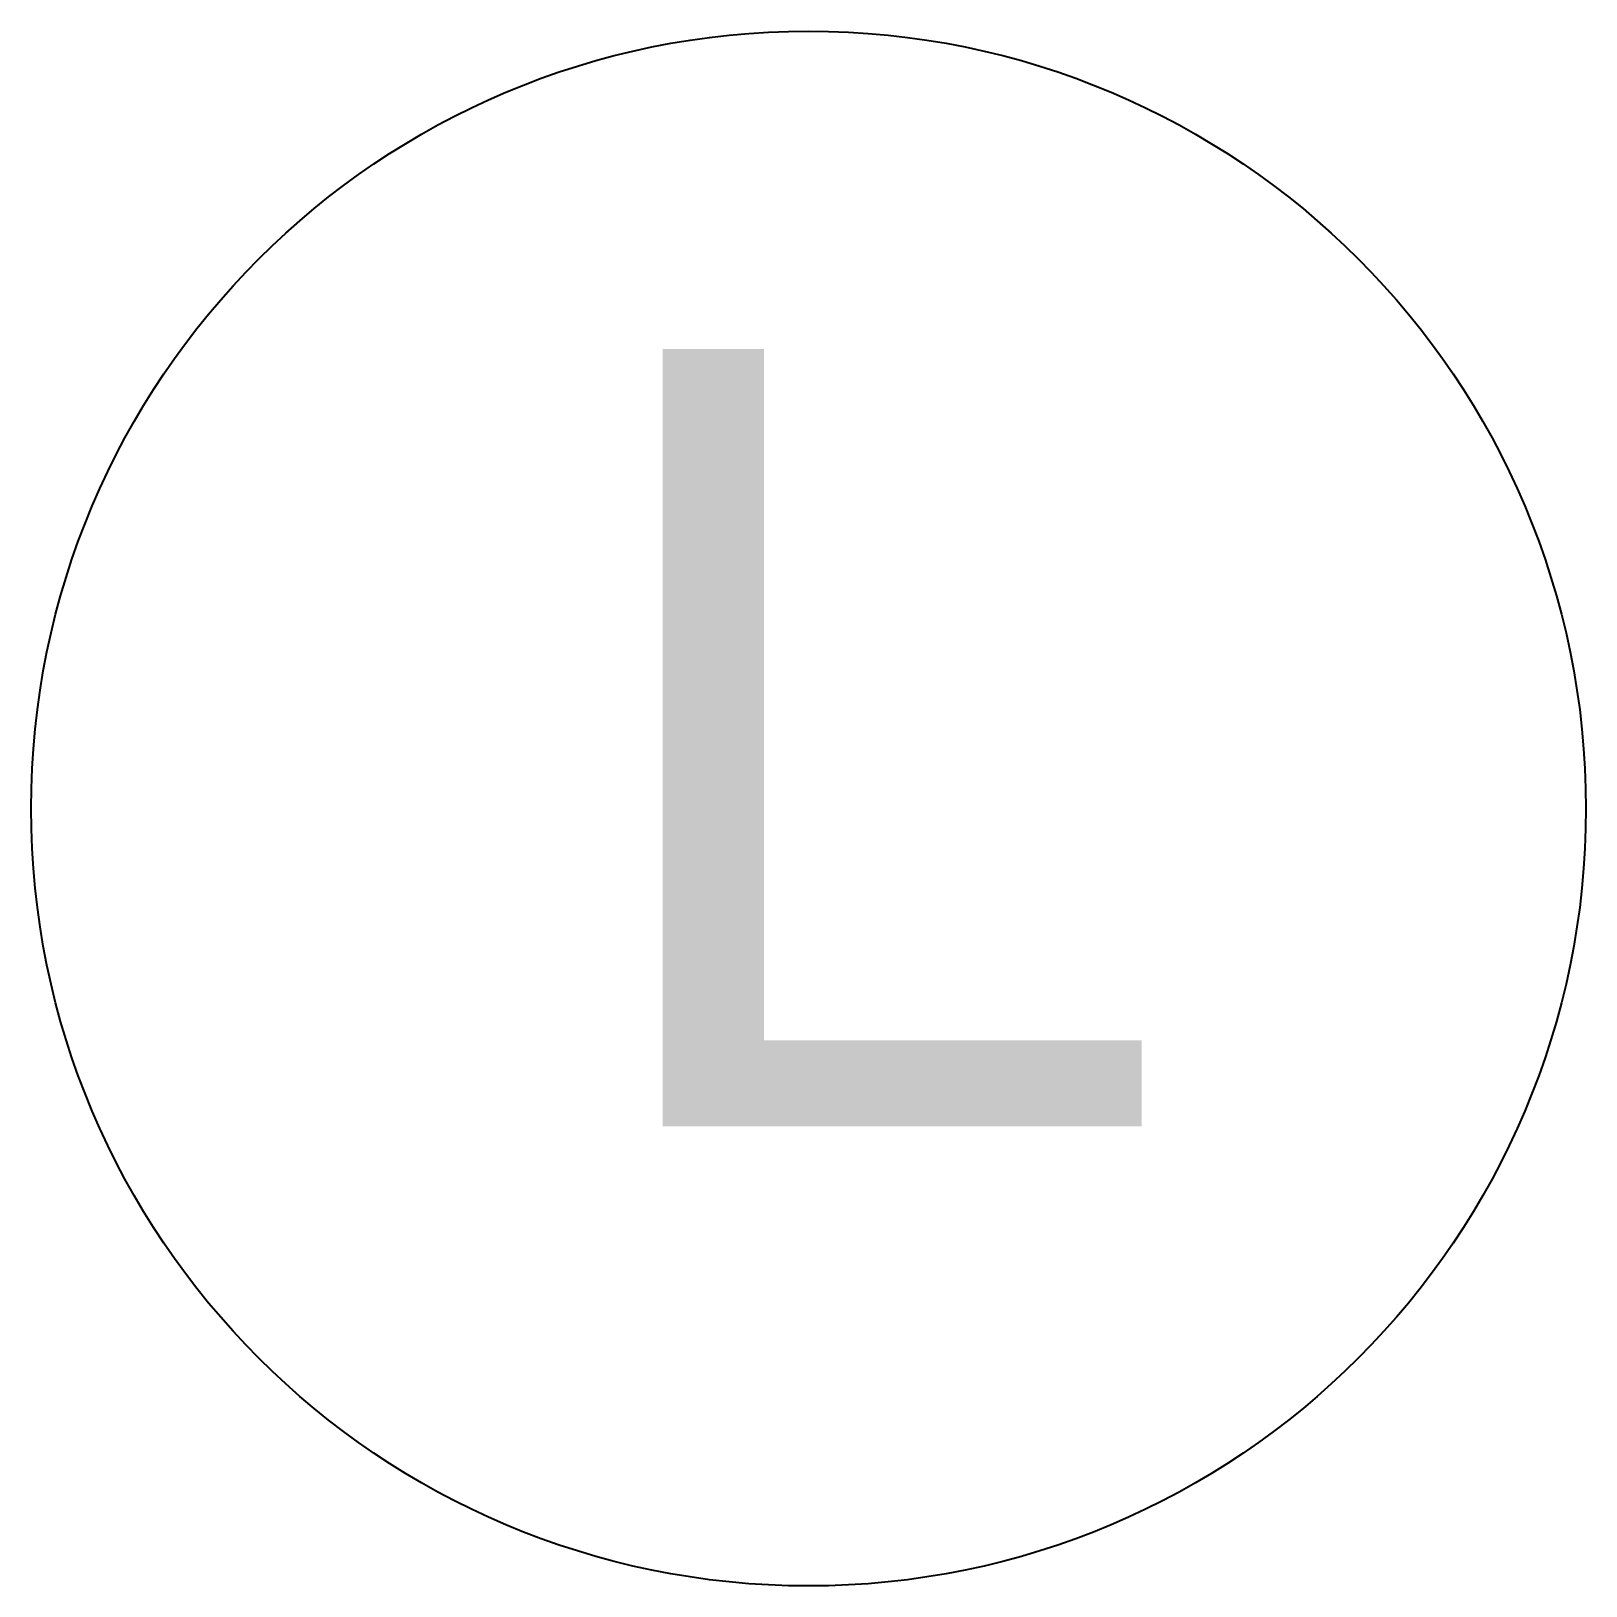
# Model space of a CAD drawing. Header units: millimetres. Extents: x 1900 to 2100, y 1508 to 1708.
import ezdxf

# ---------------------------------------------------------------- set-up
doc = ezdxf.new("R2010")
doc.units = ezdxf.units.MM
doc.layers.add('lights', color=1, linetype='Continuous')
doc.styles.get("Standard").update_dxf_attribs({"font": 'arial.ttf'})

msp = doc.modelspace()

# ---------------------------------------------------------------- linework, layer by layer
at = {"layer": 'lights'}
msp.add_circle((1999.64, 1607.67), 100, dxfattribs=at)

# ---------------------------------------------------------------- texts
at = {"layer": 'lights', "insert": (1969.44, 1666.78), "char_height": 100, "attachment_point": 1}
msp.add_mtext_dynamic_manual_height_columns('L', width=100, gutter_width=12.5, heights=[0], dxfattribs=at)

doc.saveas('drawing.dxf')
